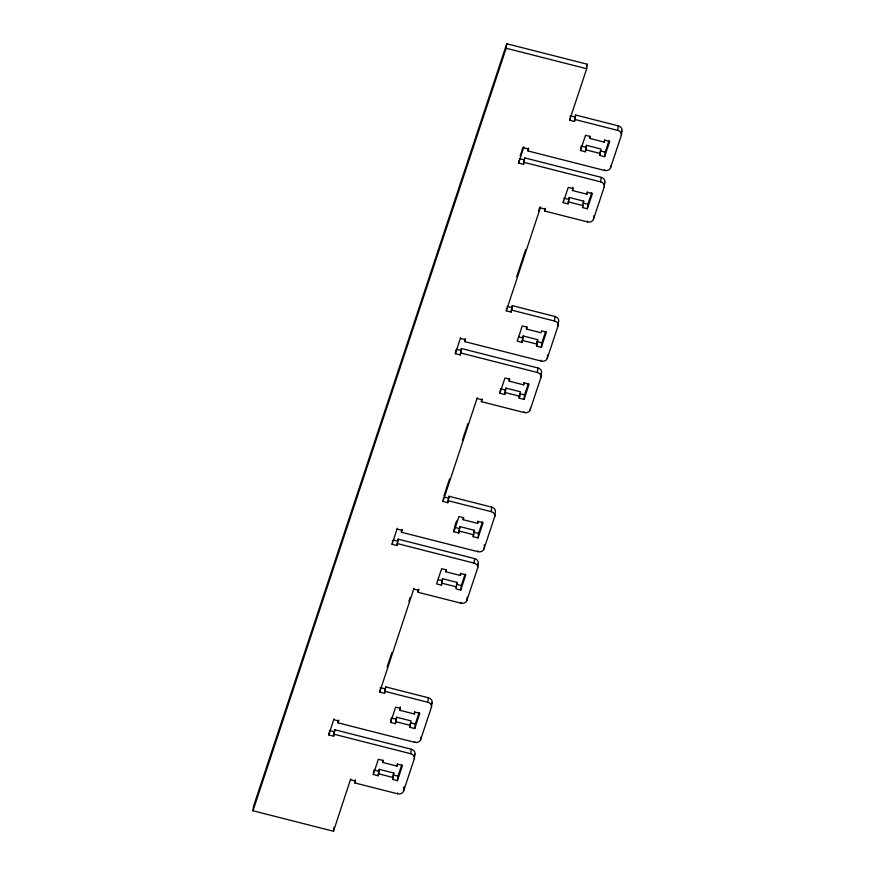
<?xml version="1.0" encoding="UTF-8"?>
<svg xmlns="http://www.w3.org/2000/svg" width="875" height="875" viewBox="0 0 875 875"><rect width="100%" height="100%" fill="white"/><g stroke="black" fill="none" stroke-linecap="round" stroke-linejoin="round"><path stroke-width="1.31" d="M350.689 778.936L333.484 831.25L252.973 810.775L253.531 806.269L506.745 43.75L587.256 64.225L586.698 68.731L569.603 120.203L574.438 121.439L575.63 115.019L618.297 125.869A5.009 3.992 7 0 1 621.862 130.911L621.305 135.428L610.542 167.825A5.009 3.992 7 0 1 604.45 170.417L527.964 150.959L528.27 148.422M355.13 780.095L354.78 782.917L397.447 793.767A5.009 3.992 7 0 0 403.55 791.186L414.312 758.778L414.859 754.272A5.009 3.992 7 0 0 411.294 749.23L334.808 729.772L333.627 736.192L328.792 734.956L329.066 732.703M328.792 734.956L333.966 718.867M333.627 736.192L334.808 729.772M379.98 689.839L379.695 692.092L384.53 693.317L385.722 686.908L428.389 697.758A5.009 3.992 7 0 1 431.955 702.8L431.397 707.306L420.634 739.714A5.009 3.992 7 0 1 414.542 742.295L338.056 722.848L338.33 720.595M338.056 722.848L338.789 720.092M333.484 831.25L333.659 829.839M333.802 828.712L333.977 827.302M354.78 782.917L355.513 780.161M418.458 589.192L418.086 592.288L460.753 603.138A5.009 3.992 7 0 0 466.845 600.556L477.608 568.148L478.166 563.642A5.009 3.992 7 0 0 474.6 558.6L398.114 539.142L396.922 545.562L392.098 544.327L392.273 542.927M392.438 541.516L392.58 540.389M392.098 544.327L397.261 528.237M396.922 545.562L398.114 539.142M380.188 688.144L380.253 687.586L385.087 688.811M443.483 497.514L443.002 501.463L447.836 502.688L449.017 496.278L491.695 507.128A5.009 3.992 7 0 1 495.261 512.17L494.703 516.677L483.941 549.084A5.009 3.992 7 0 1 477.848 551.666L401.362 532.219L401.669 529.681M401.362 532.219L402.095 529.462M382.823 760.156L382.539 762.409L397.031 766.095L397.666 764.192L402.5 765.417L397.436 780.675L392.602 779.439L393.794 773.03L379.302 769.344L378.109 775.753L373.275 774.528L373.691 771.148M384.53 693.317L385.722 686.908M378.109 775.753L379.302 769.344M400.258 706.923L399.842 710.303L414.334 713.989L414.969 712.086L419.803 713.322L414.739 728.569L409.905 727.333L411.097 720.923L396.605 717.237L395.412 723.647L390.578 722.422L390.994 719.042M395.412 723.647L396.605 717.237M379.695 692.092L413.984 588.306M392.602 779.439L393.017 776.059M397.031 766.095L397.316 763.842M418.086 592.288L418.819 589.531M397.436 780.675L397.983 776.169L401.789 764.728M397.447 793.767L397.556 792.925M481.666 399.405L481.381 401.658L524.059 412.508A5.009 3.992 7 0 0 530.152 409.927L540.914 377.519L541.472 373.013A5.009 3.992 7 0 0 537.906 367.97L461.42 348.512L460.228 354.933L455.394 353.708L455.809 350.317M409.905 727.333L410.462 722.827L415.286 724.062L414.739 728.569M403.55 791.186L403.725 789.775M403.823 788.933L404.064 786.964A5.009 3.992 7 0 1 403.791 787.347M414.334 713.989L414.619 711.736M455.394 353.708L460.567 337.608M414.312 758.778A5.009 3.992 7 0 0 410.747 753.736L411.294 749.23M460.228 354.933L461.42 348.512M414.542 742.295L414.641 741.453M506.614 308.295L506.308 310.833L511.131 312.058L512.323 305.648L554.991 316.498A5.009 3.992 7 0 1 558.556 321.541L558.009 326.047L547.247 358.455A5.009 3.992 7 0 1 541.144 361.047L464.658 341.589L464.975 339.052M464.658 341.589L465.402 338.833M447.836 502.688L449.017 496.278M420.634 739.714L420.952 737.177M252.973 810.775L506.188 48.256L506.745 43.75M445.845 571.78L446.48 569.877L441.645 568.652L436.581 583.898L441.416 585.123L442.597 578.714L457.089 582.4L455.908 588.809L460.731 590.045L465.806 574.798L460.972 573.562L460.337 575.466L445.845 571.78L446.119 569.527M441.416 585.123L442.597 578.714M431.397 707.306A5.009 3.992 7 0 0 427.831 702.264L428.389 697.758M463.422 517.42L463.148 519.684L477.641 523.37L478.275 521.456L483.098 522.692L478.034 537.939L473.211 536.714L474.392 530.294L459.9 526.608L458.719 533.028L453.884 531.792L454.3 528.413M458.719 533.028L459.9 526.608M443.002 501.463L477.291 397.677M460.337 575.466L460.611 573.213M481.381 401.658L482.125 398.913M460.731 590.045L461.289 585.539L465.084 574.098M460.753 603.138L460.852 602.295M544.961 208.775L544.688 211.028L587.355 221.889A5.009 3.992 7 0 0 593.458 219.297L604.22 186.889L604.767 182.383A5.009 3.992 7 0 0 601.202 177.341L524.716 157.894L523.534 164.303L518.7 163.078L519.017 160.541M473.211 536.714L473.484 534.461M466.845 600.556L467.261 597.177M477.641 523.37L477.914 521.117M518.7 163.078L523.873 146.978M477.608 568.148A5.009 3.992 7 0 0 474.042 563.106L474.6 558.6M523.534 164.303L524.716 157.894M478.034 537.939L478.592 533.433L482.388 521.992M477.848 551.666L477.947 550.823M527.964 150.959L528.697 148.203M509.425 378.908L509.152 381.161L523.644 384.847L524.267 382.933L529.102 384.169L524.038 399.416L519.203 398.191L520.395 391.77L505.903 388.084L504.711 394.505L499.888 393.269L500.303 389.889M511.131 312.058L512.323 305.648M483.941 549.084L484.148 547.4M484.323 545.989L484.498 544.578A5.009 3.992 7 0 1 484.356 544.917M504.711 394.505L505.903 388.084M494.703 516.677A5.009 3.992 7 0 0 491.138 511.634L491.695 507.128M526.455 329.055L527.078 327.141L522.255 325.916L517.191 341.163L522.014 342.398L523.206 335.978L537.698 339.664L536.506 346.084L541.341 347.309L546.405 332.062L541.57 330.827L540.947 332.741L526.455 329.055L526.728 326.802M522.014 342.398L523.206 335.978M506.308 310.833L540.597 207.047M519.203 398.191L519.761 393.673L524.595 394.909L524.038 399.416M523.644 384.847L523.917 382.594M544.688 211.028L545.42 208.283M524.059 412.508L524.158 411.666M536.506 346.084L537.698 339.664M530.152 409.927L530.359 408.242M540.914 377.519A5.009 3.992 7 0 0 537.348 372.477L537.906 367.97M541.341 347.309L541.898 342.803L545.694 331.362M569.603 120.203L569.811 118.519M570.062 116.539L570.128 115.981M541.144 361.047L541.253 360.194M572.862 187.152L572.447 190.531L586.939 194.217L587.573 192.303L592.408 193.539L587.344 208.786L582.509 207.561L583.702 201.141L569.209 197.455L568.017 203.875L563.183 202.639L563.467 200.386M574.438 121.439L575.63 115.019M547.247 358.455L547.695 354.802M568.017 203.875L569.209 197.455M558.009 326.047A5.009 3.992 7 0 0 554.444 321.005L554.991 316.498M590.034 136.172L589.75 138.425L604.242 142.111L604.877 140.208L609.711 141.433L604.647 156.68L599.812 155.455L601.005 149.034L586.513 145.348L585.32 151.769L580.486 150.533L580.902 147.153M585.32 151.769L586.513 145.348M582.509 207.561L582.783 205.308M586.939 194.217L587.223 191.964M587.344 208.786L587.891 204.28L591.697 192.839M587.355 221.889L587.464 221.036M599.812 155.455L600.37 150.948L605.194 152.173L604.647 156.68M593.458 219.297L593.589 218.17M593.698 217.328L593.906 215.633M604.242 142.111L604.527 139.858M604.22 186.889A5.009 3.992 7 0 0 600.655 181.847L601.202 177.341M604.45 170.417L604.548 169.564M610.542 167.825L610.794 165.856M621.305 135.428A5.009 3.992 7 0 0 617.739 130.386L618.297 125.869M520.1 156.023L523.053 147.131M387.089 666.991L391.792 652.837M408.887 601.377L410.167 597.516M443.986 495.666L449.542 478.942M462.361 440.344L467.917 423.609M516.688 276.73L525.656 249.714M538.475 211.105L539.755 207.244M586.545 66.369L587.256 64.225M456.553 520.931L454.442 527.286L459.266 528.511M373.275 774.528L378.35 759.281L383.173 760.506L382.539 762.409M390.578 722.422L395.642 707.175L400.477 708.4L399.842 710.303M453.884 531.792L458.948 516.545L463.783 517.77L463.148 519.684M499.888 393.269L504.952 378.022L509.775 379.247L509.152 381.161M563.183 202.639L568.247 187.392L573.081 188.617L572.447 190.531M580.486 150.533L585.55 135.286L590.384 136.511L589.75 138.425M393.794 773.03L393.159 774.933L397.983 776.169M457.089 582.4L456.455 584.303L461.289 585.539M474.392 530.294L473.758 532.197L478.592 533.433M583.702 201.141L583.067 203.055L587.891 204.28M415.286 724.062L419.092 712.622M524.595 394.909L528.391 383.469M605.194 152.173L609 140.733M414.192 756.295L414.859 754.272M431.277 704.823L431.955 702.8M477.488 565.666L478.166 563.642M540.794 375.036L541.472 373.013M557.889 323.564L558.556 321.541M604.1 184.406L604.767 182.383M621.184 132.945L621.862 130.911M506.188 48.256L586.698 68.731M571.069 115.927L574.995 116.922M575.072 119.525L617.739 130.386M581.044 146.027L585.878 147.262M585.955 149.866L600.447 153.552M523.764 147.82L528.598 149.056M519.258 158.572L524.081 159.797M524.169 162.4L600.655 181.847M563.741 198.133L568.575 199.369M568.652 201.961L583.144 205.647M540.488 207.9L545.322 209.125M507.161 306.403L511.689 307.552M511.766 310.155L554.444 321.005M518.952 336.962L522.572 337.892M537.064 341.578L541.898 342.803M522.648 340.484L537.141 344.17M460.458 338.45L465.292 339.686M456.258 349.267L460.786 350.427M460.863 353.03L537.348 372.477M500.434 388.762L505.269 389.988M505.345 392.591L519.837 396.277M477.181 398.519L482.016 399.755M444.161 497.109L448.383 498.181M448.47 500.784L491.138 511.634M459.353 531.114L473.845 534.8M397.163 529.08L401.986 530.305M393.258 539.973L397.48 541.056M397.556 543.648L474.042 563.106M438.342 579.698L441.962 580.617M442.05 583.22L456.542 586.906M413.886 589.148L418.709 590.384M385.164 691.414L427.831 702.264M391.136 717.916L395.97 719.141M396.047 721.744L410.539 725.43M333.856 719.709L338.691 720.934M329.35 730.45L334.173 731.686M334.261 734.278L410.747 753.736M373.833 770.022L378.667 771.247M378.744 773.85L393.236 777.536M350.58 779.778L355.414 781.014"/></g></svg>
